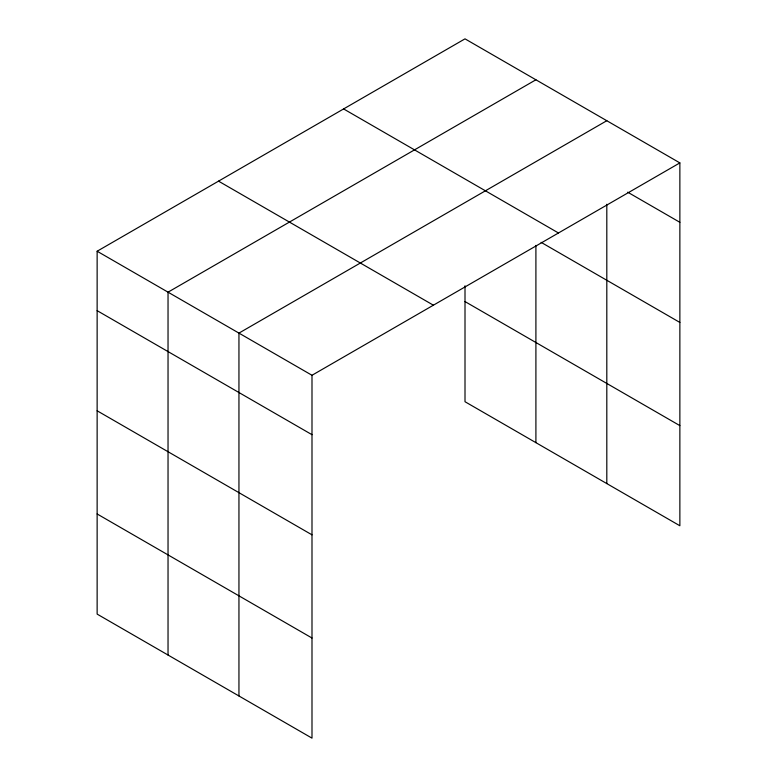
<?xml version="1.0" encoding="UTF-8"?>
<svg xmlns="http://www.w3.org/2000/svg" width="777" height="777" viewBox="0 0 777 777"><rect width="100%" height="100%" fill="white"/><g stroke="black" fill="none" stroke-linecap="round" stroke-linejoin="round"><path stroke-width="1.17" d="M679.865 162.898L465.005 38.85L97.135 251.233L97.135 614.102L311.995 738.15L311.995 375.281L679.865 162.898L679.865 525.767L465.005 401.719L465.005 285.8M606.808 204.264L606.808 483.585M535.907 79.788L168.036 292.171L168.036 655.04M606.808 120.717L238.947 333.11L238.947 695.978M627.68 192.181L679.865 222.309M343.609 108.935L558.469 232.983M541.122 242.346L679.865 322.445M465.005 301.573L679.865 425.621M218.531 181.148L433.391 305.196M97.135 251.233L311.995 375.281M97.135 310.654L311.995 434.693M97.135 410.79L311.995 534.838M97.135 513.966L311.995 638.014M535.907 245.406L535.907 442.647"/></g></svg>
